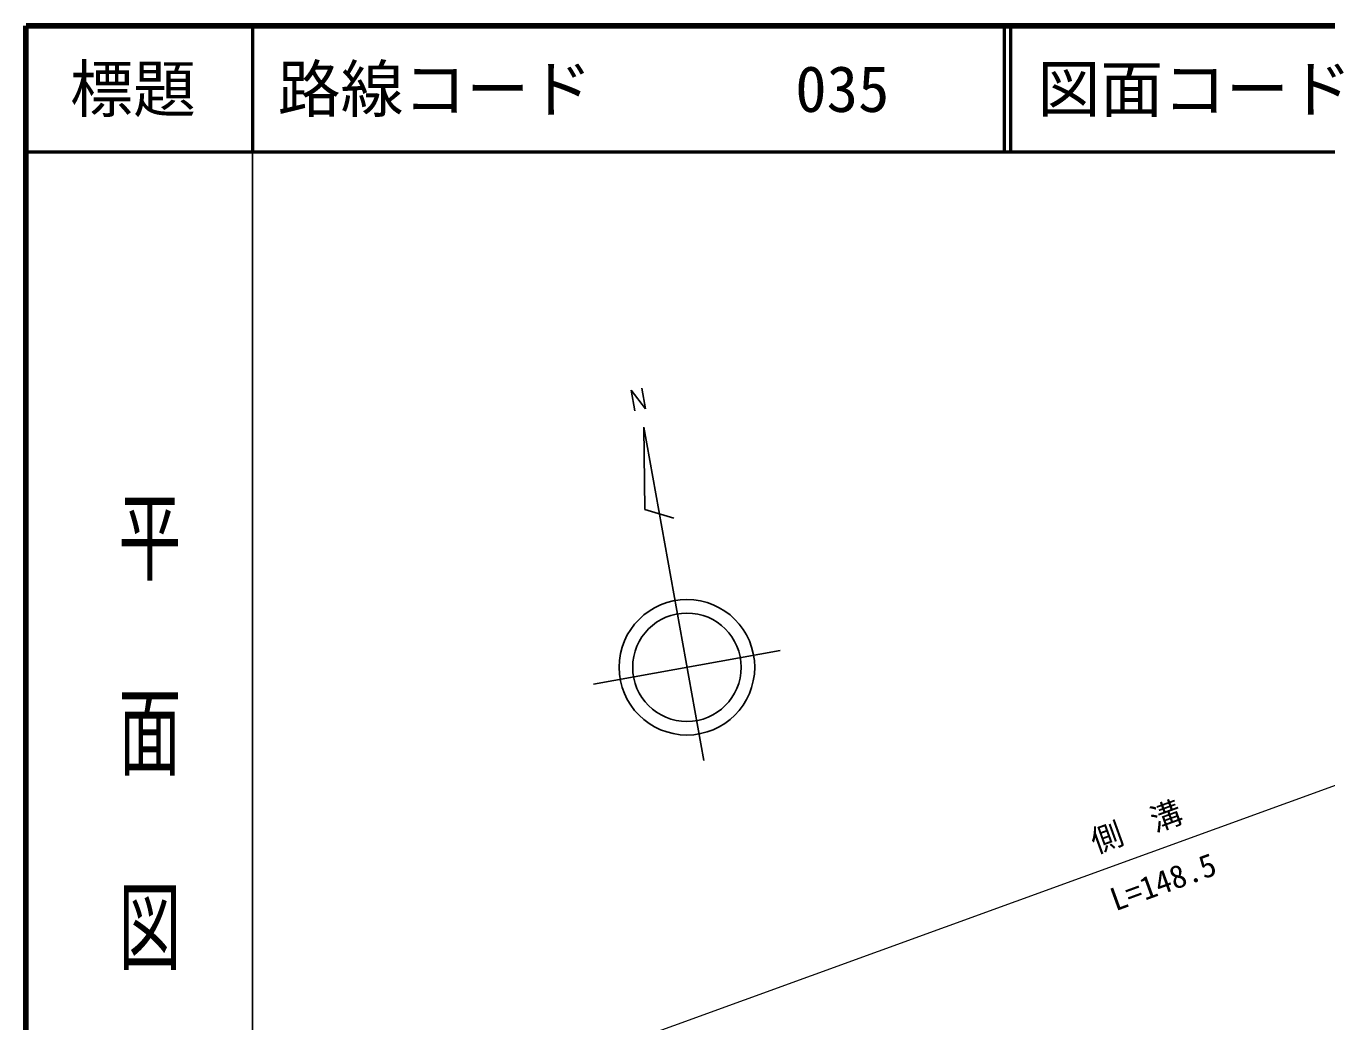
# Model space of a CAD drawing. Units: millimetres, scale not verified. Extents: x 40000 to 680000, y 20000 to 380000.
# Drawn here: x 40000 to 143324, y 300905 to 380000 of the extents above; entities that cross this region are included whole.
import ezdxf
from ezdxf.enums import TextEntityAlignment as Align

# ---------------------------------------------------------------- set-up
doc = ezdxf.new("R2010")
doc.units = ezdxf.units.MM
doc.header["$LTSCALE"] = 1000
for name, color, linetype, lineweight in [('M-BMK-SRVR', 3, 'Continuous', 25), ('M-STR-HTXT', 7, 'Continuous', 13), ('M-TTL', 2, 'Continuous', 140), ('M-TTL-BAND', 7, 'Continuous', 25), ('M-TTL-LINE', 7, 'Continuous', 50)]:
    doc.layers.add(name, color=color, linetype=linetype, lineweight=lineweight)
doc.layers.add('M-TTL-TXT', color=7, linetype='Continuous')
doc.styles.add('@ＭＳ ゴシック', font='')
doc.styles.add('ＭＳ ゴシック', font='')
doc.styles.get('@ＭＳ ゴシック').set_extended_font_data('@MS Gothic')
doc.styles.get('ＭＳ ゴシック').set_extended_font_data('MS Gothic')

msp = doc.modelspace()

# ---------------------------------------------------------------- linework, layer by layer
at = {"layer": 'M-BMK-SRVR'}
for p, q in [((88399, 349409), (88105, 351046)), ((88105, 351046), (89249, 349557)), ((89249, 349557), (88946, 351198)), ((89109, 348112), (89189, 341559)), ((89109, 348112), (93862, 321601)), ((89189, 341559), (91500, 340879)), ((99954, 330355), (85108, 327693))]:
    msp.add_line(p, q, dxfattribs=at)
for radius in [5387, 4309]:
    msp.add_circle((92531, 329024), radius, dxfattribs=at)
at = {"layer": 'M-STR-HTXT'}
msp.add_line((59946, 289107), (198152, 339296), dxfattribs=at)
at = {"layer": 'M-TTL'}
for p, q in [((40000, 380000), (40000, 20000)), ((680000, 380000), (40000, 380000))]:
    msp.add_line(p, q, dxfattribs=at)
at = {"layer": 'M-TTL-BAND'}
msp.add_line((58000, 370000), (58000, 20000), dxfattribs=at)
at = {"layer": 'M-TTL-LINE'}
for p, q in [((58000, 380000), (58000, 370000)), ((117750, 380000), (117750, 370000)), ((118250, 380000), (118250, 370000)), ((40000, 370000), (680000, 370000))]:
    msp.add_line(p, q, dxfattribs=at)

# ---------------------------------------------------------------- texts
at = {"layer": 'M-STR-HTXT', "style": 'ＭＳ ゴシック'}
msp.add_text('側\u3000溝', height=1833, rotation=19.958, dxfattribs=at).set_placement((128253, 316352), align=Align.MIDDLE_CENTER)
msp.add_text('L=148.5', height=1833, rotation=19.958, dxfattribs=at).set_placement((130875, 310591), align=Align.BOTTOM_CENTER)
at = {"layer": 'M-TTL-BAND', "style": '@ＭＳ ゴシック', "width": 1.55}
msp.add_text('平  面  図', height=3666, rotation=270, dxfattribs=at).set_placement((49777, 323975), align=Align.MIDDLE_CENTER)
at = {"layer": 'M-TTL-TXT', "style": 'ＭＳ ゴシック'}
msp.add_text('標題', height=3666, dxfattribs=at).set_placement((48500, 375000), align=Align.MIDDLE_CENTER)
for s, p in [('路線コード', (60000, 375000)), ('035', (101142, 375000)), ('図面コード', (120380, 375000))]:
    msp.add_text(s, height=3666, dxfattribs=at).set_placement(p, align=Align.MIDDLE_LEFT)

doc.saveas('drawing.dxf')
